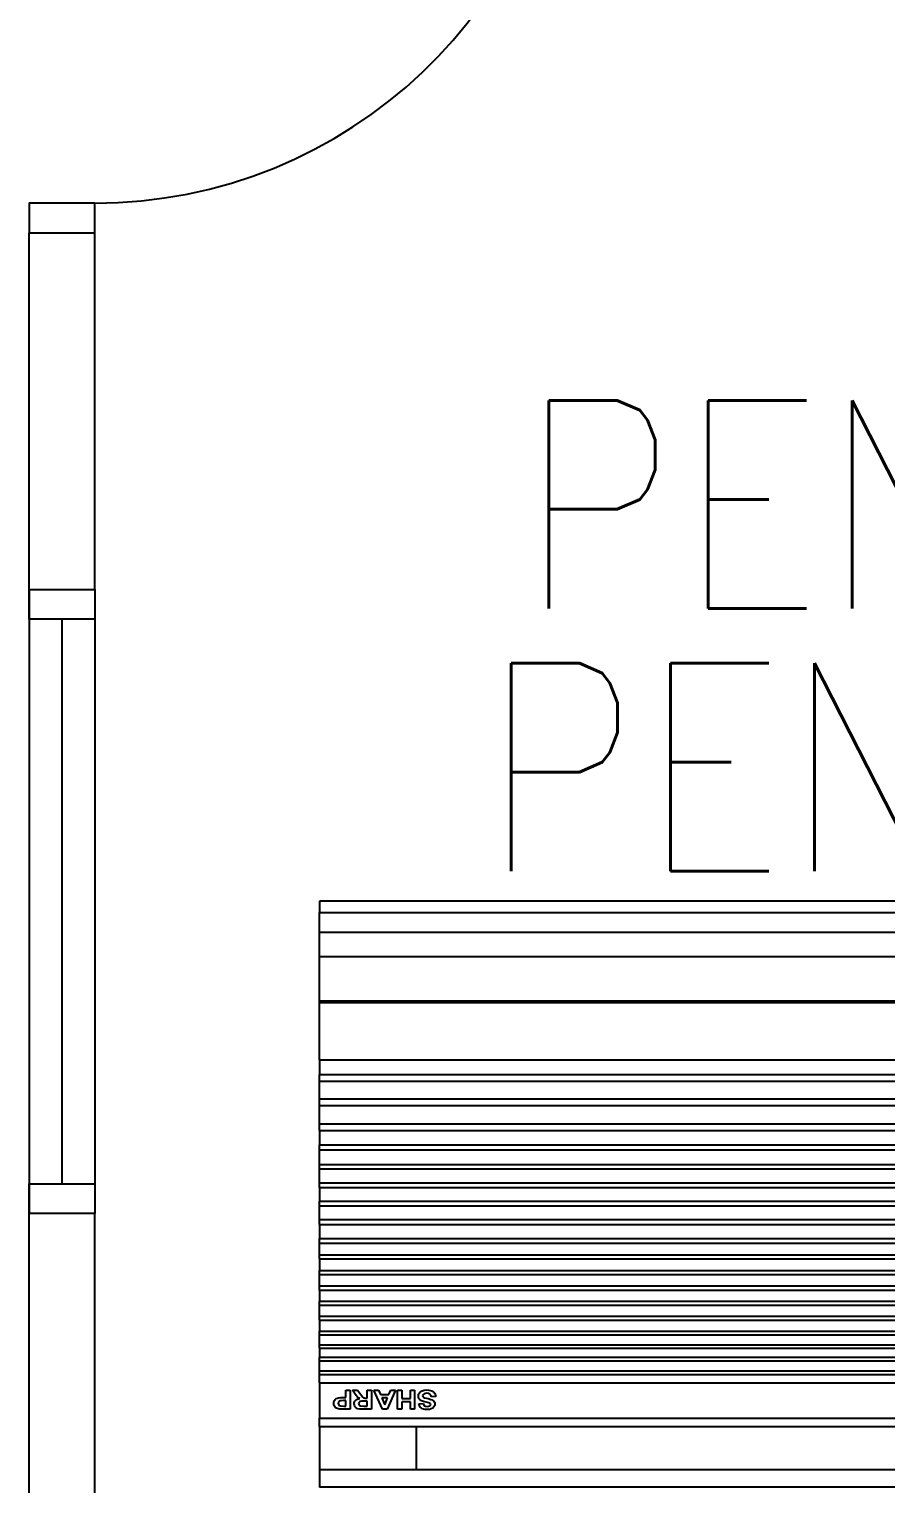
# Model space of a CAD drawing. Header units: inches. Extents: x -86408137 to 595769, y 1041006 to 3160331.
# Drawn here: x 404223 to 405663, y 1077644 to 1080107 of the extents above; entities that cross this region are included whole.
import ezdxf
from ezdxf.enums import TextEntityAlignment as Align

# ---------------------------------------------------------------- set-up
doc = ezdxf.new("R2010")
doc.units = ezdxf.units.IN
doc.header["$MEASUREMENT"] = 0
for name, color, linetype in [('DOOR', 2, 'Continuous'), ('Edges', 7, 'Continuous'), ('partition', 8, 'Continuous'), ('WIN', 9, 'Continuous')]:
    doc.layers.add(name, color=color, linetype=linetype)
doc.layers.add('t3', color=8, linetype='Continuous', lineweight=25)
doc.styles.add('LAILA', font='romans.shx', dxfattribs={"width": 0.85, "height": 350})

# ---------------------------------------------------------------- blocks, each defined once
blk = doc.blocks.new('dr16')
at = {"layer": 'DOOR', "color": 1}
blk.add_line((-2409712.2, -909070.8), (-2409602.2, -909070.8), dxfattribs=at)
for points in [[(-2409712.2, -909070.8), (-2409602.2, -909070.8), (-2409602.2, -909020.8), (-2409712.2, -909020.8)], [(-2410511.2, -909830.8), (-2409712.2, -909830.8), (-2409712.2, -909870.8), (-2410511.2, -909870.8)], [(-2409712.2, -909920.8), (-2409602.2, -909920.8), (-2409602.2, -909870.8), (-2409712.2, -909870.8)]]:
    blk.add_lwpolyline(points, close=True, dxfattribs=at)
at = {"layer": 'DOOR', "color": 9}
blk.add_arc((-2409712.2, -909870.8), 800, 90, 177.134, dxfattribs=at)
blk = doc.blocks.new('1.0HP AIR CONDITION')
for p, q in [((1316, 956.6), (1316, 884.6)), ((-1478.9, 93.4), (1478.9, 93.4)), ((1478.9, 52.1), (-1478.9, 52.1))]:
    blk.add_line(p, q)
at = {"layer": 'Edges'}
for p, q in [((-1478.9, 985.9), (1478.9, 985.9)), ((1478.9, 956.6), (1478.9, 985.9)), ((-1478.9, 956.6), (1478.9, 956.6)), ((1478.9, 884.6), (1478.9, 956.6)), ((-1478.9, 884.6), (1478.9, 884.6)), ((1478.9, 870), (-1478.9, 870)), ((1478.9, 884.6), (1478.9, 870)), ((1478.9, 810.4), (1478.9, 870)), ((1284.8, 846.5), (1285.2, 848.8)), ((1285, 844.6), (1284.8, 846.5)), ((1285.7, 843), (1285, 844.6)), ((1285.2, 848.8), (1286.4, 851)), ((1286.7, 841.4), (1285.7, 843)), ((1286.4, 851), (1288.3, 852.9)), ((1288.1, 840.1), (1286.7, 841.4)), ((1289.5, 839.2), (1288.1, 840.1)), ((1288.3, 852.9), (1290.9, 854.2)), ((1291.4, 838.3), (1289.5, 839.2)), ((1290.9, 854.2), (1294.1, 855.1)), ((1296.3, 836.9), (1291.4, 838.3)), ((1292.1, 848), (1291.8, 846.9)), ((1291.8, 846.9), (1292, 845.8)), ((1292, 845.8), (1292.8, 845)), ((1292.9, 848.9), (1292.1, 848)), ((1292.8, 845), (1295.2, 843.9)), ((1295.1, 849.7), (1292.9, 848.9)), ((1294.1, 855.1), (1297.9, 855.3)), ((1297.9, 850), (1295.1, 849.7)), ((1295.2, 843.9), (1299.5, 842.8)), ((1297.9, 855.3), (1301.1, 855.2)), ((1300.5, 849.7), (1297.9, 850)), ((1299.5, 842.8), (1304.1, 841.7)), ((1302.5, 848.9), (1300.5, 849.7)), ((1301.1, 855.2), (1303.9, 854.7)), ((1303.7, 847.5), (1302.5, 848.9)), ((1304.5, 845.4), (1303.7, 847.5)), ((1303.9, 854.7), (1306.2, 853.9)), ((1304.1, 841.7), (1307.3, 840.5)), ((1311.7, 845.7), (1304.5, 845.4)), ((1306.2, 853.9), (1308.1, 852.7)), ((1307.3, 840.5), (1309.6, 839.1)), ((1308.1, 852.7), (1309.6, 851.3)), ((1309.6, 851.3), (1310.7, 849.6)), ((1309.6, 839.1), (1311.3, 837.3)), ((1310.7, 849.6), (1311.4, 847.8)), ((1311.3, 837.3), (1312.4, 835)), ((1311.4, 847.8), (1311.7, 845.7)), ((1318.9, 823), (1318.9, 854.8)), ((1318.9, 854.8), (1326.1, 854.8)), ((1326.1, 854.8), (1326.1, 842.3)), ((1326.1, 842.3), (1340.3, 842.3)), ((1340.3, 842.3), (1340.3, 854.8)), ((1340.3, 854.8), (1347.6, 854.8)), ((1347.6, 854.8), (1347.6, 823)), ((1351.4, 823), (1365.4, 854.8)), ((1369.1, 847.4), (1364.3, 835.6)), ((1365.4, 854.8), (1373.1, 854.8)), ((1374.1, 835.6), (1369.1, 847.4)), ((1373.1, 854.8), (1387.4, 823)), ((1391.3, 823), (1391.3, 854.8)), ((1391.3, 854.8), (1406.6, 854.8)), ((1404.2, 849.4), (1398.6, 849.4)), ((1398.6, 849.4), (1398.6, 841.3)), ((1398.6, 841.3), (1403.9, 841.3)), ((1403.9, 841.3), (1408.2, 841.4)), ((1409.5, 849.3), (1404.2, 849.4)), ((1406.6, 854.8), (1411.5, 854.6)), ((1408.2, 841.4), (1410.4, 841.7)), ((1411.1, 848.9), (1409.5, 849.3)), ((1410.4, 841.7), (1411.6, 842.3)), ((1412.2, 848.1), (1411.1, 848.9)), ((1413.4, 837.4), (1411.2, 837)), ((1411.5, 854.6), (1414.9, 853.9)), ((1411.6, 842.3), (1412.5, 843.1)), ((1413, 846.9), (1412.2, 848.1)), ((1412.5, 843.1), (1413, 844.1)), ((1413.2, 845.5), (1413, 846.9)), ((1413, 844.1), (1413.2, 845.5)), ((1415.3, 838.1), (1413.4, 837.4)), ((1414.9, 853.9), (1417.3, 852.7)), ((1417, 838.9), (1415.3, 838.1)), ((1418.3, 840), (1417, 838.9)), ((1417.3, 852.7), (1419.1, 850.9)), ((1419.3, 841.2), (1418.3, 840)), ((1419.1, 850.9), (1420.3, 848.5)), ((1420.1, 842.6), (1419.3, 841.2)), ((1420.5, 844.2), (1420.1, 842.6)), ((1420.3, 848.5), (1420.7, 845.9)), ((1420.7, 845.9), (1420.5, 844.2)), ((1427.5, 823), (1427.5, 854.8)), ((1427.5, 854.8), (1439.1, 854.8)), ((1434.7, 849.4), (1434.7, 840.4)), ((1438.3, 849.4), (1434.7, 849.4)), ((1434.7, 840.4), (1438.7, 840.4)), ((1443.5, 849.2), (1438.3, 849.4)), ((1438.7, 840.4), (1442.3, 840.5)), ((1439.1, 854.8), (1444.6, 854.7)), ((1442.3, 840.5), (1444.4, 840.9)), ((1445.1, 848.7), (1443.5, 849.2)), ((1444.4, 840.9), (1445.7, 841.5)), ((1444.6, 854.7), (1447.8, 854.3)), ((1446.4, 847.8), (1445.1, 848.7)), ((1445.7, 841.5), (1446.7, 842.4)), ((1447.2, 846.5), (1446.4, 847.8)), ((1446.7, 842.4), (1447.3, 843.6)), ((1447.5, 844.9), (1447.2, 846.5)), ((1447.3, 843.6), (1447.5, 844.9)), ((1447.8, 854.3), (1450.6, 853.2)), ((1450.6, 853.2), (1452.9, 851.2)), ((1452.4, 838.3), (1450.8, 836.9)), ((1453.8, 840.1), (1452.4, 838.3)), ((1452.9, 851.2), (1453.8, 849.9)), ((1453.8, 849.9), (1454.5, 848.4)), ((1454.7, 842.3), (1453.8, 840.1)), ((1454.5, 848.4), (1454.9, 846.8)), ((1455, 845), (1454.7, 842.3)), ((1454.9, 846.8), (1455, 845)), ((1283.5, 833.3), (1290.6, 833.9)), ((1284.1, 830.8), (1283.5, 833.3)), ((1285, 828.6), (1284.1, 830.8)), ((1286.3, 826.8), (1285, 828.6)), ((1287.9, 825.2), (1286.3, 826.8)), ((1289.9, 824), (1287.9, 825.2)), ((1292.3, 823.1), (1289.9, 824)), ((1290.6, 833.9), (1291.6, 831.2)), ((1291.6, 831.2), (1293.2, 829.3)), ((1295.2, 822.6), (1292.3, 823.1)), ((1293.2, 829.3), (1295.5, 828.2)), ((1298.4, 822.4), (1295.2, 822.6)), ((1295.5, 828.2), (1298.4, 827.8)), ((1302.1, 835.5), (1296.3, 836.9)), ((1298.4, 827.8), (1301.5, 828.2)), ((1302.7, 822.7), (1298.4, 822.4)), ((1301.5, 828.2), (1303.7, 829.2)), ((1303.7, 834.9), (1302.1, 835.5)), ((1306.2, 823.6), (1302.7, 822.7)), ((1304.7, 834.1), (1303.7, 834.9)), ((1303.7, 829.2), (1305, 830.6)), ((1305.3, 833.3), (1304.7, 834.1)), ((1305, 830.6), (1305.5, 832.2)), ((1305.5, 832.2), (1305.3, 833.3)), ((1309, 825), (1306.2, 823.6)), ((1311, 827.1), (1309, 825)), ((1312.3, 829.6), (1311, 827.1)), ((1312.7, 832.2), (1312.3, 829.6)), ((1312.4, 835), (1312.7, 832.2)), ((1326.1, 823), (1318.9, 823)), ((1340.3, 836.9), (1326.1, 836.9)), ((1326.1, 836.9), (1326.1, 823)), ((1340.3, 823), (1340.3, 836.9)), ((1347.6, 823), (1340.3, 823)), ((1359.1, 823), (1351.4, 823)), ((1362.1, 830.2), (1359.1, 823)), ((1376.4, 830.2), (1362.1, 830.2)), ((1364.3, 835.6), (1374.1, 835.6)), ((1379.5, 823), (1376.4, 830.2)), ((1387.4, 823), (1379.5, 823)), ((1398.6, 823), (1391.3, 823)), ((1400, 836.3), (1398.6, 836.3)), ((1398.6, 836.3), (1398.6, 823)), ((1402.2, 836.2), (1400, 836.3)), ((1403.7, 835.9), (1402.2, 836.2)), ((1404.8, 835.4), (1403.7, 835.9)), ((1405.8, 834.6), (1404.8, 835.4)), ((1409.7, 829.9), (1405.8, 834.6)), ((1414.9, 823), (1409.7, 829.9)), ((1411.2, 837), (1413.3, 835.7)), ((1413.3, 835.7), (1415.1, 834.4)), ((1423.6, 823), (1414.9, 823)), ((1415.1, 834.4), (1416.9, 832.3)), ((1416.9, 832.3), (1419.2, 829.2)), ((1419.2, 829.2), (1423.6, 823)), ((1434.7, 823), (1427.5, 823)), ((1439.5, 835), (1434.7, 835)), ((1434.7, 835), (1434.7, 823)), ((1443.8, 835.1), (1439.5, 835)), ((1447, 835.4), (1443.8, 835.1)), ((1448.9, 836), (1447, 835.4)), ((1450.8, 836.9), (1448.9, 836)), ((1478.9, 810.4), (-1478.9, 810.4)), ((1478.9, 796.2), (-1478.9, 796.2)), ((1478.9, 790.4), (-1478.9, 790.4)), ((1478.9, 810.4), (1478.9, 796.2)), ((1478.9, 796.2), (1478.9, 790.4)), ((1478.9, 790.4), (1478.9, 773.4)), ((1478.9, 773.4), (-1478.9, 773.4)), ((1478.9, 767.4), (-1478.9, 767.4)), ((1478.9, 773.4), (1478.9, 767.4)), ((1478.9, 752), (1478.9, 767.4)), ((1478.9, 752), (-1478.9, 752)), ((1478.9, 746.5), (-1478.9, 746.5)), ((1478.9, 752), (1478.9, 746.5)), ((1478.9, 746.5), (1478.9, 729.6)), ((1478.9, 729.6), (-1478.9, 729.6)), ((1478.9, 723.4), (-1478.9, 723.4)), ((1478.9, 729.6), (1478.9, 723.4)), ((1478.9, 705.1), (1478.9, 723.4)), ((1478.9, 705.1), (-1478.9, 705.1)), ((1478.9, 698.3), (-1478.9, 698.3)), ((1478.9, 705.1), (1478.9, 698.3)), ((1478.9, 698.3), (1478.9, 679.6)), ((1478.9, 679.6), (-1478.9, 679.6)), ((1478.9, 673.2), (-1478.9, 673.2)), ((1478.9, 679.6), (1478.9, 673.2)), ((1478.9, 654.7), (1478.9, 673.2)), ((1478.9, 654.7), (-1478.9, 654.7)), ((1478.9, 647.3), (-1478.9, 647.3)), ((1478.9, 654.7), (1478.9, 647.3)), ((1478.9, 647.3), (1478.9, 628.1)), ((1478.9, 628.1), (-1478.9, 628.1)), ((1478.9, 621.2), (-1478.9, 621.2)), ((1478.9, 628.1), (1478.9, 621.2)), ((1478.9, 601.8), (1478.9, 621.2)), ((1478.9, 601.8), (-1478.9, 601.8)), ((1478.9, 594.9), (-1478.9, 594.9)), ((1478.9, 601.8), (1478.9, 594.9)), ((1478.9, 594.9), (1478.9, 575.3)), ((1478.9, 575.3), (-1478.9, 575.3)), ((1478.9, 567.5), (-1478.9, 567.5)), ((1478.9, 575.3), (1478.9, 567.5)), ((1478.9, 543.8), (1478.9, 567.5)), ((1478.9, 543.8), (-1478.9, 543.8)), ((1478.9, 543.8), (1478.9, 535.5)), ((1478.9, 535.5), (-1478.9, 535.5)), ((1478.9, 535.5), (1478.9, 512.6)), ((1478.9, 512.6), (-1478.9, 512.6)), ((1478.9, 504.5), (-1478.9, 504.5)), ((1478.9, 512.6), (1478.9, 504.5)), ((1478.9, 481.8), (1478.9, 504.5)), ((1478.9, 481.8), (-1478.9, 481.8)), ((1478.9, 473.7), (-1478.9, 473.7)), ((1478.9, 481.8), (1478.9, 473.7)), ((1478.9, 473.7), (1478.9, 450.2)), ((1478.9, 450.2), (-1478.9, 450.2)), ((1478.9, 450.2), (1478.9, 442.8)), ((1478.9, 442.8), (-1478.9, 442.8)), ((1478.9, 442.8), (1478.9, 418.2)), ((1478.9, 418.2), (-1478.9, 418.2)), ((1478.9, 409.7), (-1478.9, 409.7)), ((1478.9, 418.2), (1478.9, 409.7)), ((1478.9, 386), (1478.9, 409.7)), ((1478.9, 386), (-1478.9, 386)), ((1478.9, 374.8), (-1478.9, 374.8)), ((1478.9, 386), (1478.9, 374.8)), ((1478.9, 374.8), (1478.9, 343.5)), ((1478.9, 343.5), (-1478.9, 343.5)), ((1478.9, 332.5), (-1478.9, 332.5)), ((1478.9, 343.5), (1478.9, 332.5)), ((1478.9, 332.5), (1478.9, 302.6)), ((1478.9, 302.6), (-1478.9, 302.6)), ((1478.9, 302.6), (1478.9, 291.6)), ((1478.9, 291.6), (-1478.9, 291.6)), ((1478.9, 267.1), (1478.9, 291.6)), ((1478.9, 267.1), (-1478.9, 267.1)), ((1478.9, 267.1), (1478.9, 170.5)), ((1478.9, 170.5), (-1478.9, 170.5)), ((1478.9, 167.8), (-1478.9, 167.8)), ((1478.9, 170.5), (1478.9, 167.8)), ((1478.9, 167.8), (1478.9, 19.1)), ((-1478.9, 0), (1478.9, 0)), ((1260.5, 19.1), (-1277.4, 19.1)), ((1262.2, 19.1), (1260.5, 19.1)), ((1478.9, 19.1), (1262.2, 19.1)), ((1478.9, 0), (1478.9, 19.1))]:
    blk.add_line(p, q, dxfattribs=at)

msp = doc.modelspace()

# ---------------------------------------------------------------- linework, layer by layer
at = {"layer": 'partition'}
for p, q in [((404222.7, 1079164.1), (404222.7, 1079764.1)), ((404332.7, 1079164.1), (404332.7, 1079764.1)), ((404222.7, 1079164.1), (404332.7, 1079164.1)), ((404332.7, 1078114.1), (404222.7, 1078114.1)), ((404222.7, 1077644.1), (404222.7, 1078114.1)), ((404332.7, 1077644.1), (404332.7, 1078114.1))]:
    msp.add_line(p, q, dxfattribs=at)
at = {"layer": 'WIN'}
for p, q in [((404222.7, 1079164.1), (404222.7, 1078114.1)), ((404332.7, 1079164.1), (404332.7, 1078114.1)), ((404277.7, 1079114.1), (404277.7, 1078164.1))]:
    msp.add_line(p, q, dxfattribs=at)
for points in [[(404332.7, 1079114.1), (404222.7, 1079114.1), (404222.7, 1079164.1), (404332.7, 1079164.1)], [(404332.7, 1078114.1), (404222.7, 1078114.1), (404222.7, 1078164.1), (404332.7, 1078164.1)]]:
    msp.add_lwpolyline(points, close=True, dxfattribs=at)

# ---------------------------------------------------------------- block references
at = {"rotation": 180}
msp.add_blockref('1.0HP AIR CONDITION', (406189.9, 1078639.4), dxfattribs=at)
at = {"layer": 'DOOR', "rotation": 180}
msp.add_blockref('dr16', (-2005379.5, 170743.3), dxfattribs=at)

# ---------------------------------------------------------------- texts
at = {"layer": 't3', "style": 'LAILA', "width": 0.85}
for s, p in [('PENOLONG', (405045.9, 1079482.2)), ('PENDAFTAR', (404982.5, 1079039.9))]:
    msp.add_text(s, height=350, dxfattribs=at).set_placement(p, align=Align.TOP_LEFT)

doc.saveas('drawing.dxf')
